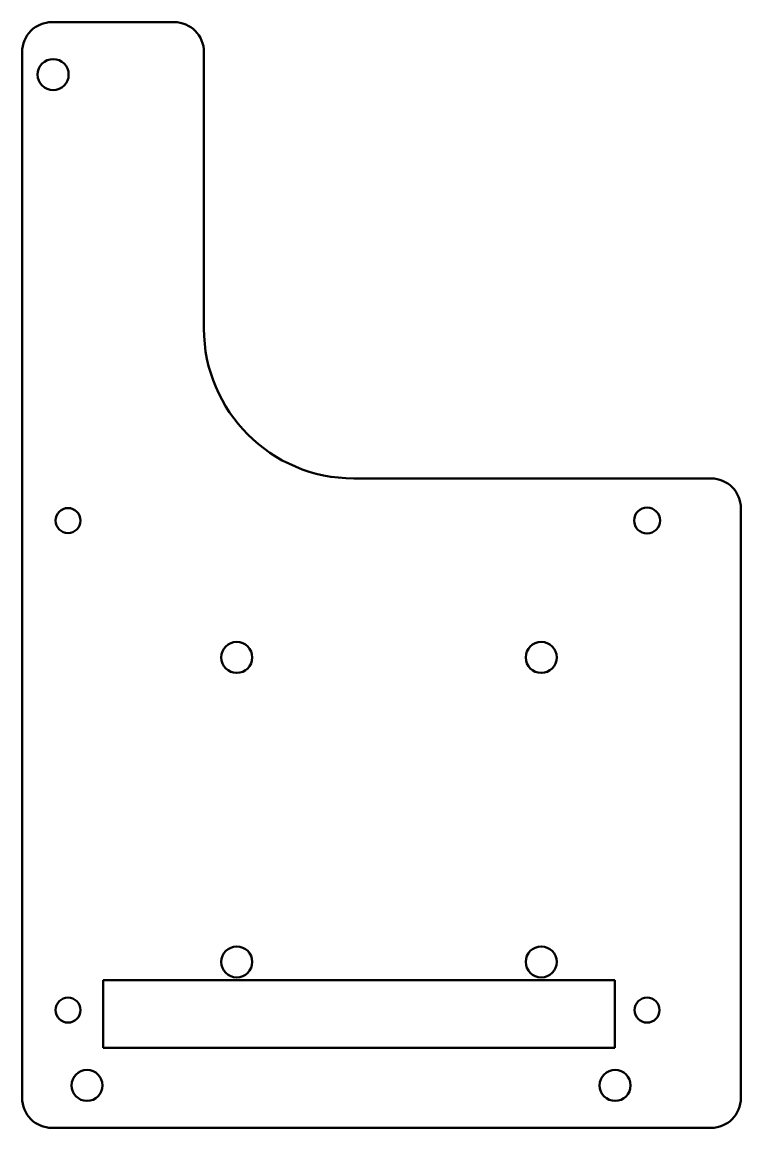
# Model space of a CAD drawing. Header units: inches. Extents: x 1.55 to 4.38, y 16.1 to 20.46.
import ezdxf

# ---------------------------------------------------------------- set-up
doc = ezdxf.new("R2010")
doc.units = ezdxf.units.IN
doc.header["$MEASUREMENT"] = 0
doc.layers.add('Visible (ANSI)', color=7, linetype='Continuous', lineweight=50)

msp = doc.modelspace()

# ---------------------------------------------------------------- linework, layer by layer
at = {"layer": 'Visible (ANSI)'}
for p, q in [((2.1455, 20.4565), (1.6645, 20.4565)), ((1.5464, 20.3384), (1.5464, 16.2176)), ((2.2636, 19.2491), (2.2636, 20.3384)), ((4.263, 18.6586), (2.8541, 18.6586)), ((4.3811, 16.2176), (4.3811, 18.5405)), ((1.866, 16.6816), (3.8842, 16.6816)), ((1.866, 16.4145), (1.866, 16.6816)), ((3.8842, 16.6816), (3.8842, 16.4145)), ((3.8842, 16.4145), (1.866, 16.4145)), ((1.6645, 16.0995), (4.263, 16.0995))]:
    msp.add_line(p, q, dxfattribs=at)
for centre, radius in [((1.6689, 20.2498), 0.0611), ((1.7275, 18.4926), 0.0492), ((4.011, 18.4926), 0.0512), ((2.393, 17.9532), 0.061), ((3.5937, 17.9532), 0.061), ((2.393, 16.7534), 0.061), ((3.5937, 16.7534), 0.061), ((1.7275, 16.5635), 0.0492), ((4.011, 16.5635), 0.0492), ((1.8024, 16.2669), 0.0611), ((3.8851, 16.2669), 0.0611)]:
    msp.add_circle(centre, radius, dxfattribs=at)
for centre, radius, start, end in [((1.6645, 20.3384), 0.1181, 90, 180), ((2.1455, 20.3384), 0.1181, 0, 90), ((2.8541, 19.2491), 0.5906, 180, 270), ((4.263, 18.5405), 0.1181, 0, 90), ((1.6645, 16.2176), 0.1181, 180, 270), ((4.263, 16.2176), 0.1181, 270, 0)]:
    msp.add_arc(centre, radius, start, end, dxfattribs=at)

doc.saveas('drawing.dxf')
